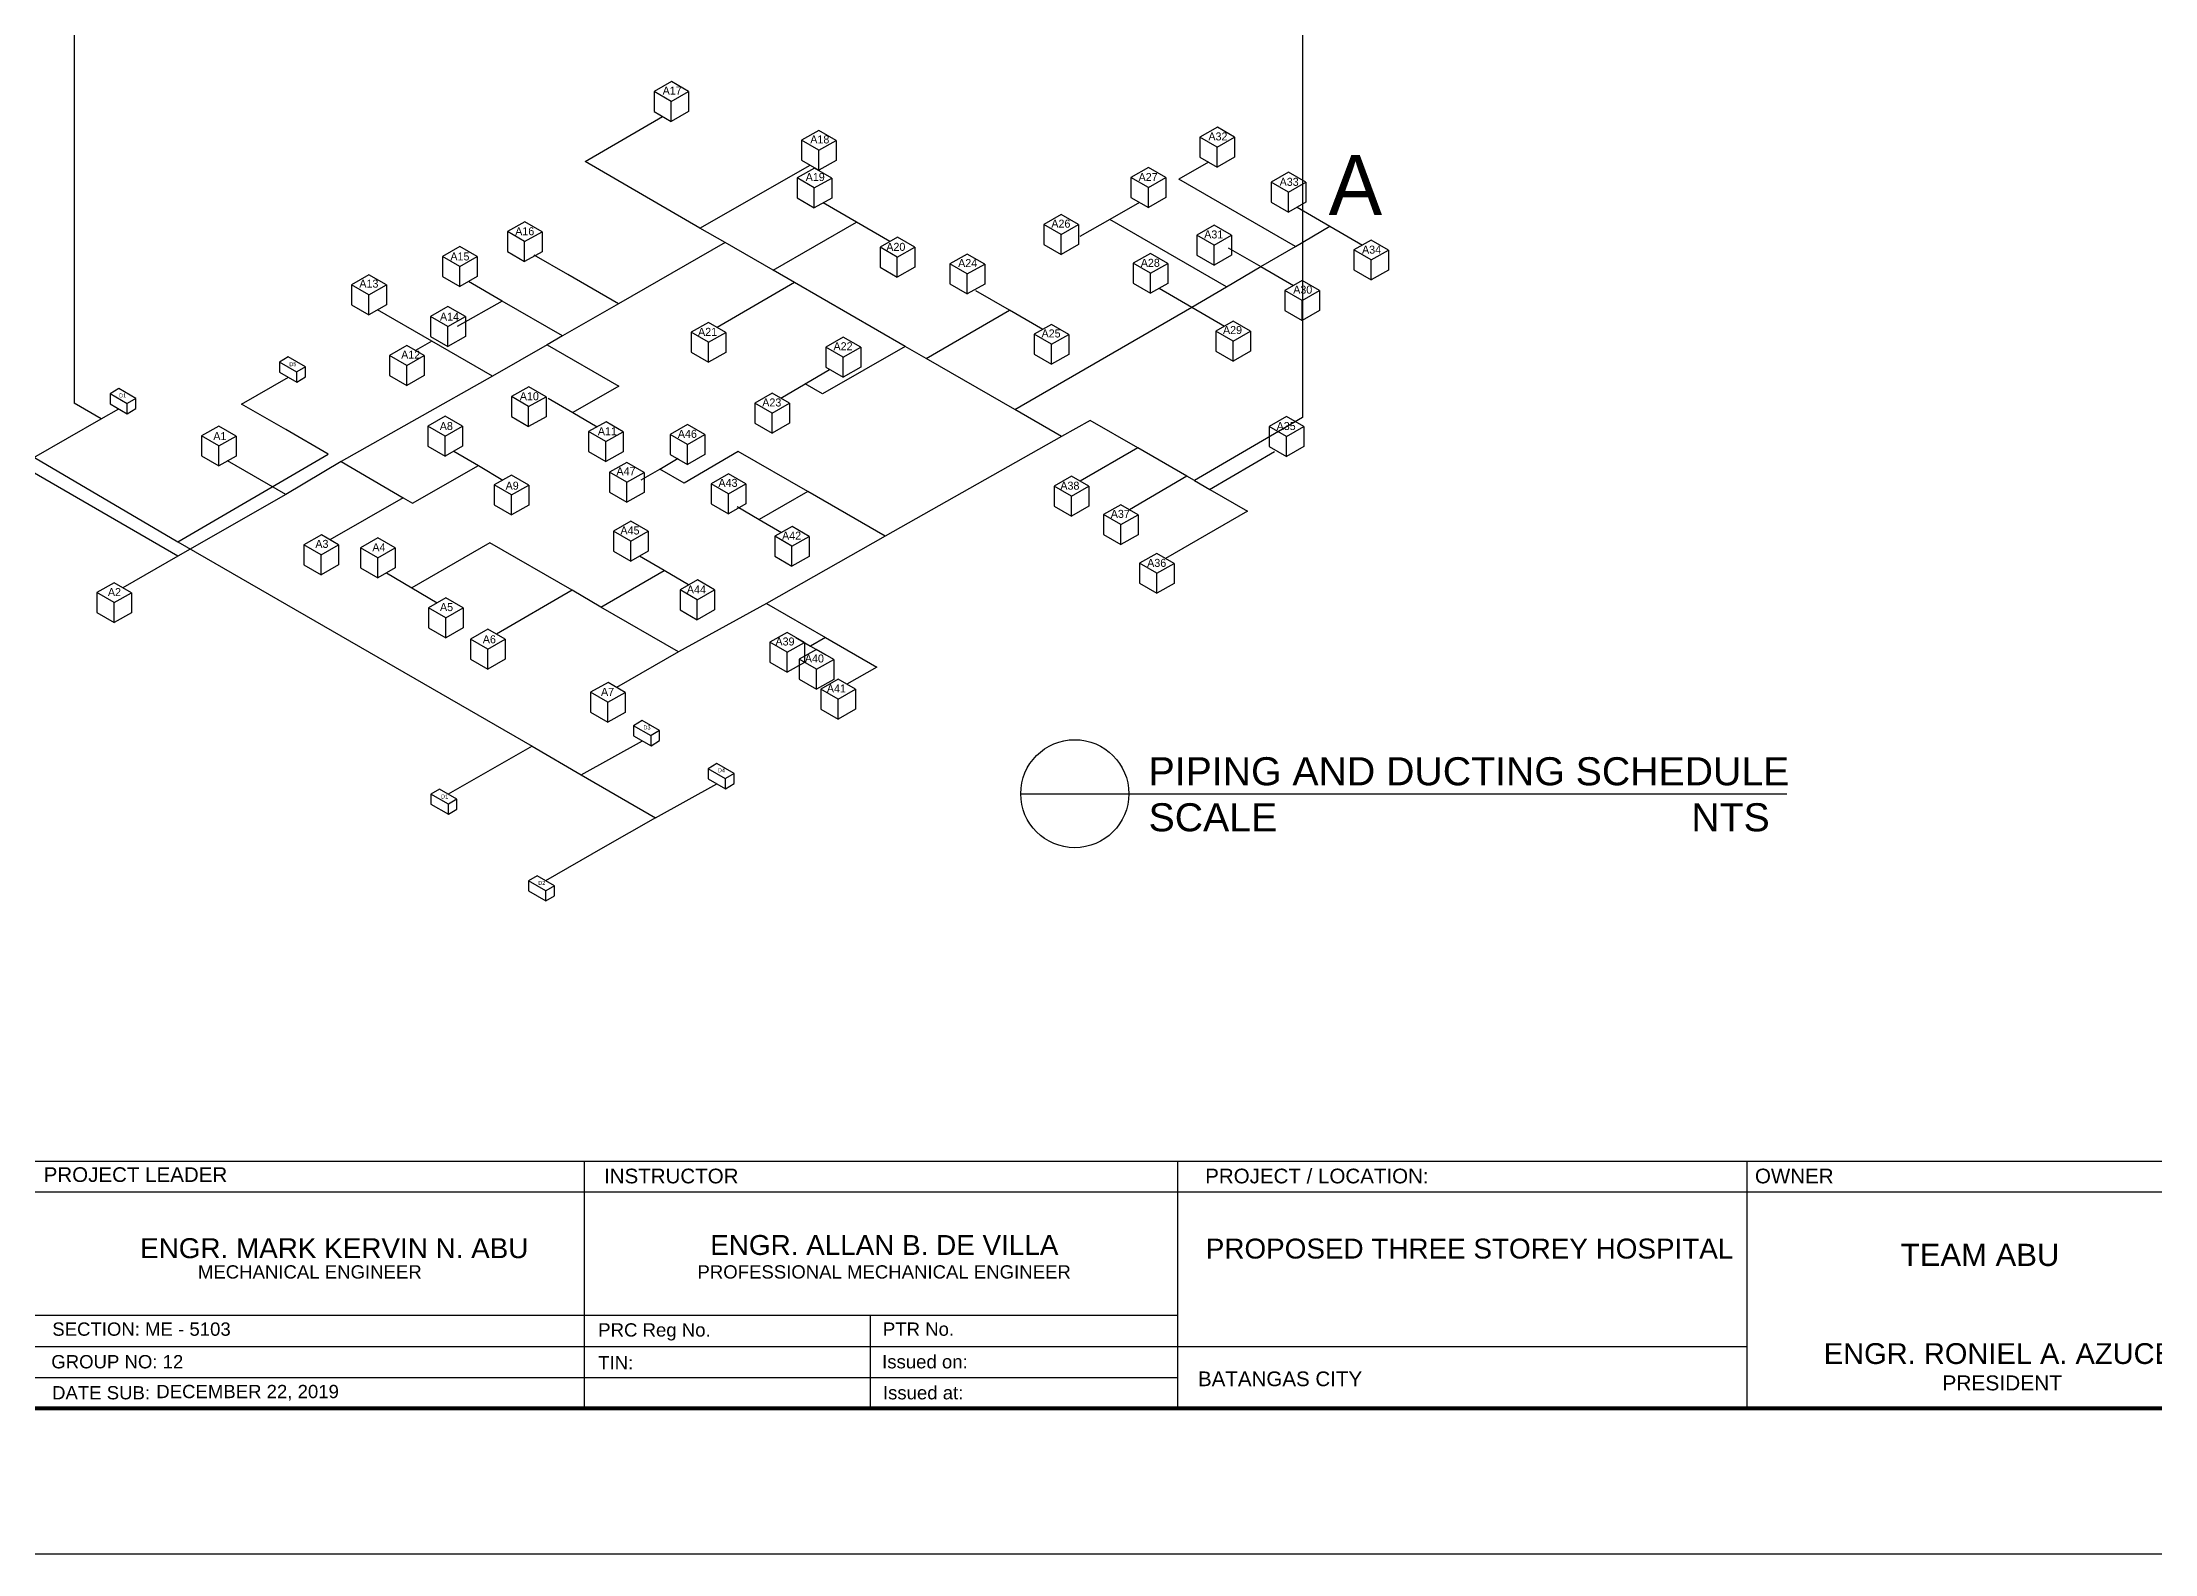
# Model space of a CAD drawing. Header units: inches. Extents: x 19564148 to 19564387, y 4722308 to 4722478.
# Drawn here: x 19564200.9 to 19564306.5, y 4722308.1 to 4722383.6 of the extents above; entities that cross this region are included whole.
import ezdxf

# ---------------------------------------------------------------- set-up
doc = ezdxf.new("R2010")
doc.units = ezdxf.units.IN
doc.header["$MEASUREMENT"] = 0
doc.layers.add('template', color=7, linetype='Continuous')
doc.styles.add('arial', font='arial.ttf')

msp = doc.modelspace()

# ---------------------------------------------------------------- linework, layer by layer
for p, q in [((19564202.47, 4722410.63), (19564202.47, 4722365.58)), ((19564263.87, 4722409.86), (19564263.87, 4722364.86)), ((19564232.33, 4722381.65), (19564231.46, 4722381.16)), ((19564233.19, 4722381.15), (19564232.33, 4722381.65)), ((19564231.46, 4722381.16), (19564231.46, 4722380.16)), ((19564232.32, 4722380.66), (19564231.46, 4722381.16)), ((19564232.32, 4722380.66), (19564233.19, 4722381.15)), ((19564232.32, 4722379.66), (19564232.32, 4722380.66)), ((19564233.19, 4722381.15), (19564233.19, 4722380.15)), ((19564228.01, 4722377.65), (19564231.89, 4722379.91)), ((19564231.46, 4722380.16), (19564232.32, 4722379.66)), ((19564233.19, 4722380.15), (19564232.32, 4722379.66)), ((19564259.62, 4722379.38), (19564258.75, 4722378.88)), ((19564260.48, 4722378.88), (19564259.62, 4722379.38)), ((19564239.7, 4722379.21), (19564238.83, 4722378.72)), ((19564238.83, 4722378.72), (19564238.83, 4722377.72)), ((19564239.7, 4722378.22), (19564238.83, 4722378.72)), ((19564240.57, 4722378.71), (19564239.7, 4722379.21)), ((19564239.7, 4722378.22), (19564240.57, 4722378.71)), ((19564240.57, 4722378.71), (19564240.57, 4722377.71)), ((19564258.75, 4722378.88), (19564258.75, 4722377.88)), ((19564259.61, 4722378.38), (19564258.75, 4722378.88)), ((19564259.61, 4722378.38), (19564260.48, 4722378.88)), ((19564259.61, 4722377.38), (19564259.61, 4722378.38)), ((19564260.48, 4722378.88), (19564260.48, 4722377.88)), ((19564233.75, 4722374.33), (19564228.01, 4722377.65)), ((19564233.75, 4722374.33), (19564239.26, 4722377.47)), ((19564239.48, 4722377.33), (19564238.61, 4722376.84)), ((19564238.83, 4722377.72), (19564239.7, 4722377.22)), ((19564240.34, 4722376.83), (19564239.48, 4722377.33)), ((19564239.7, 4722377.22), (19564239.7, 4722378.22)), ((19564240.57, 4722377.71), (19564239.7, 4722377.22)), ((19564256.17, 4722377.35), (19564255.3, 4722376.86)), ((19564257.04, 4722376.85), (19564256.17, 4722377.35)), ((19564259.18, 4722377.63), (19564257.69, 4722376.78)), ((19564258.75, 4722377.88), (19564259.61, 4722377.38)), ((19564260.48, 4722377.88), (19564259.61, 4722377.38)), ((19564238.61, 4722376.84), (19564238.61, 4722375.84)), ((19564239.47, 4722376.34), (19564238.61, 4722376.84)), ((19564239.47, 4722376.34), (19564240.34, 4722376.83)), ((19564239.47, 4722375.34), (19564239.47, 4722376.34)), ((19564240.34, 4722376.83), (19564240.34, 4722375.83)), ((19564255.3, 4722376.86), (19564255.3, 4722375.86)), ((19564256.17, 4722376.36), (19564255.3, 4722376.86)), ((19564256.17, 4722376.36), (19564257.04, 4722376.85)), ((19564256.17, 4722375.36), (19564256.17, 4722376.36)), ((19564257.04, 4722376.85), (19564257.04, 4722375.85)), ((19564263.52, 4722373.41), (19564257.69, 4722376.78)), ((19564263.17, 4722377.12), (19564262.3, 4722376.63)), ((19564262.3, 4722376.63), (19564262.3, 4722375.63)), ((19564263.17, 4722376.13), (19564262.3, 4722376.63)), ((19564264.04, 4722376.62), (19564263.17, 4722377.12)), ((19564263.17, 4722376.13), (19564264.04, 4722376.62)), ((19564264.04, 4722376.62), (19564264.04, 4722375.62)), ((19564238.61, 4722375.84), (19564239.47, 4722375.34)), ((19564240.34, 4722375.83), (19564239.47, 4722375.34)), ((19564241.58, 4722374.62), (19564239.91, 4722375.59)), ((19564255.73, 4722375.61), (19564254.24, 4722374.75)), ((19564255.3, 4722375.86), (19564256.17, 4722375.36)), ((19564257.04, 4722375.85), (19564256.17, 4722375.36)), ((19564262.3, 4722375.63), (19564263.17, 4722375.13)), ((19564263.17, 4722375.13), (19564263.17, 4722376.13)), ((19564264.04, 4722375.62), (19564263.17, 4722375.13)), ((19564263.6, 4722375.37), (19564265.24, 4722374.43)), ((19564225, 4722374.64), (19564224.13, 4722374.15)), ((19564224.13, 4722374.15), (19564224.13, 4722373.15)), ((19564224.99, 4722373.65), (19564224.13, 4722374.15)), ((19564224.99, 4722373.65), (19564225.86, 4722374.14)), ((19564225.86, 4722374.14), (19564225, 4722374.64)), ((19564225.86, 4722374.14), (19564225.86, 4722373.14)), ((19564235.01, 4722373.61), (19564233.75, 4722374.33)), ((19564237.41, 4722372.22), (19564241.58, 4722374.62)), ((19564243.25, 4722373.66), (19564241.58, 4722374.62)), ((19564251.81, 4722375), (19564250.94, 4722374.51)), ((19564250.94, 4722374.51), (19564250.94, 4722373.51)), ((19564251.81, 4722374.01), (19564250.94, 4722374.51)), ((19564252.68, 4722374.5), (19564251.81, 4722375)), ((19564251.81, 4722374.01), (19564252.68, 4722374.5)), ((19564252.68, 4722374.5), (19564252.68, 4722373.5)), ((19564254.24, 4722374.75), (19564252.75, 4722373.9)), ((19564260.07, 4722371.39), (19564254.24, 4722374.75)), ((19564259.46, 4722374.47), (19564258.59, 4722373.97)), ((19564260.32, 4722373.97), (19564259.46, 4722374.47)), ((19564263.52, 4722373.41), (19564265.24, 4722374.43)), ((19564265.24, 4722374.43), (19564266.88, 4722373.48)), ((19564221.75, 4722373.4), (19564220.88, 4722372.9)), ((19564222.62, 4722372.9), (19564221.75, 4722373.4)), ((19564224.13, 4722373.15), (19564224.99, 4722372.65)), ((19564224.99, 4722372.65), (19564224.99, 4722373.65)), ((19564225.86, 4722373.14), (19564224.99, 4722372.65)), ((19564235.01, 4722373.61), (19564229.68, 4722370.54)), ((19564237.41, 4722372.22), (19564235.01, 4722373.61)), ((19564243.63, 4722373.87), (19564242.76, 4722373.38)), ((19564242.76, 4722373.38), (19564242.76, 4722372.38)), ((19564243.62, 4722372.88), (19564242.76, 4722373.38)), ((19564243.62, 4722372.88), (19564244.49, 4722373.37)), ((19564244.49, 4722373.37), (19564243.63, 4722373.87)), ((19564244.49, 4722373.37), (19564244.49, 4722372.37)), ((19564247.12, 4722373.03), (19564246.25, 4722372.54)), ((19564247.99, 4722372.53), (19564247.12, 4722373.03)), ((19564250.94, 4722373.51), (19564251.81, 4722373.01)), ((19564251.81, 4722373.01), (19564251.81, 4722374.01)), ((19564252.68, 4722373.5), (19564251.81, 4722373.01)), ((19564256.28, 4722373.06), (19564255.41, 4722372.57)), ((19564257.14, 4722372.56), (19564256.28, 4722373.06)), ((19564258.59, 4722373.97), (19564258.59, 4722372.97)), ((19564259.45, 4722373.47), (19564258.59, 4722373.97)), ((19564259.45, 4722373.47), (19564260.32, 4722373.97)), ((19564259.45, 4722372.47), (19564259.45, 4722373.47)), ((19564260.16, 4722373.34), (19564261.79, 4722372.4)), ((19564260.32, 4722373.97), (19564260.32, 4722372.97)), ((19564261.79, 4722372.4), (19564263.52, 4722373.41)), ((19564267.31, 4722373.73), (19564266.44, 4722373.24)), ((19564266.44, 4722373.24), (19564266.44, 4722372.24)), ((19564267.31, 4722372.74), (19564266.44, 4722373.24)), ((19564268.18, 4722373.23), (19564267.31, 4722373.73)), ((19564267.31, 4722372.74), (19564268.18, 4722373.23)), ((19564268.18, 4722373.23), (19564268.18, 4722372.23)), ((19564217.21, 4722371.99), (19564216.34, 4722371.49)), ((19564218.08, 4722371.49), (19564217.21, 4722371.99)), ((19564220.88, 4722372.9), (19564220.88, 4722371.9)), ((19564221.75, 4722372.4), (19564220.88, 4722372.9)), ((19564221.75, 4722372.4), (19564222.62, 4722372.9)), ((19564221.75, 4722371.4), (19564221.75, 4722372.4)), ((19564222.62, 4722372.9), (19564222.62, 4722371.9)), ((19564227.15, 4722372), (19564225.47, 4722372.97)), ((19564229.68, 4722370.54), (19564227.15, 4722372)), ((19564238.48, 4722371.6), (19564237.41, 4722372.22)), ((19564242.76, 4722372.38), (19564243.62, 4722371.88)), ((19564243.62, 4722371.88), (19564243.62, 4722372.88)), ((19564244.49, 4722372.37), (19564243.62, 4722371.88)), ((19564246.25, 4722372.54), (19564246.25, 4722371.54)), ((19564247.12, 4722372.04), (19564246.25, 4722372.54)), ((19564247.12, 4722372.04), (19564247.99, 4722372.53)), ((19564247.12, 4722371.04), (19564247.12, 4722372.04)), ((19564247.99, 4722372.53), (19564247.99, 4722371.53)), ((19564255.41, 4722372.57), (19564255.41, 4722371.57)), ((19564256.27, 4722372.07), (19564255.41, 4722372.57)), ((19564256.27, 4722372.07), (19564257.14, 4722372.56)), ((19564256.27, 4722371.07), (19564256.27, 4722372.07)), ((19564257.14, 4722372.56), (19564257.14, 4722371.56)), ((19564258.59, 4722372.97), (19564259.45, 4722372.47)), ((19564260.32, 4722372.97), (19564259.45, 4722372.47)), ((19564260.07, 4722371.39), (19564261.79, 4722372.4)), ((19564261.79, 4722372.4), (19564263.43, 4722371.45)), ((19564266.44, 4722372.24), (19564267.31, 4722371.74)), ((19564267.31, 4722371.74), (19564267.31, 4722372.74)), ((19564268.18, 4722372.23), (19564267.31, 4722371.74)), ((19564216.34, 4722371.49), (19564216.34, 4722370.49)), ((19564217.21, 4722370.99), (19564216.34, 4722371.49)), ((19564217.21, 4722370.99), (19564218.08, 4722371.49)), ((19564217.21, 4722369.99), (19564217.21, 4722370.99)), ((19564218.08, 4722371.49), (19564218.08, 4722370.49)), ((19564220.88, 4722371.9), (19564221.75, 4722371.4)), ((19564222.62, 4722371.9), (19564221.75, 4722371.4)), ((19564223.86, 4722370.68), (19564222.18, 4722371.65)), ((19564238.48, 4722371.6), (19564234.62, 4722369.36)), ((19564244.02, 4722368.4), (19564238.48, 4722371.6)), ((19564246.25, 4722371.54), (19564247.12, 4722371.04)), ((19564247.99, 4722371.53), (19564247.12, 4722371.04)), ((19564249.22, 4722370.23), (19564247.55, 4722371.19)), ((19564255.41, 4722371.57), (19564256.27, 4722371.07)), ((19564257.14, 4722371.56), (19564256.27, 4722371.07)), ((19564256.71, 4722371.32), (19564258.34, 4722370.37)), ((19564258.34, 4722370.37), (19564260.07, 4722371.39)), ((19564263.86, 4722371.7), (19564262.99, 4722371.21)), ((19564262.99, 4722371.21), (19564262.99, 4722370.21)), ((19564263.86, 4722370.71), (19564262.99, 4722371.21)), ((19564264.73, 4722371.2), (19564263.86, 4722371.7)), ((19564263.86, 4722370.71), (19564264.73, 4722371.2)), ((19564264.73, 4722371.2), (19564264.73, 4722370.2)), ((19564216.34, 4722370.49), (19564217.21, 4722369.99)), ((19564218.08, 4722370.49), (19564217.21, 4722369.99)), ((19564220.36, 4722368.67), (19564217.64, 4722370.24)), ((19564221.16, 4722370.4), (19564220.29, 4722369.91)), ((19564220.29, 4722369.91), (19564220.29, 4722368.91)), ((19564221.16, 4722369.41), (19564220.29, 4722369.91)), ((19564222.03, 4722369.9), (19564221.16, 4722370.4)), ((19564221.16, 4722369.41), (19564222.03, 4722369.9)), ((19564223.86, 4722370.68), (19564221.62, 4722369.41)), ((19564222.03, 4722369.9), (19564222.03, 4722368.9)), ((19564226.89, 4722368.94), (19564223.86, 4722370.68)), ((19564229.68, 4722370.54), (19564226.89, 4722368.94)), ((19564245.07, 4722367.8), (19564249.22, 4722370.23)), ((19564250.9, 4722369.26), (19564249.22, 4722370.23)), ((19564249.49, 4722365.25), (19564258.34, 4722370.37)), ((19564258.34, 4722370.37), (19564259.98, 4722369.43)), ((19564262.99, 4722370.21), (19564263.86, 4722369.71)), ((19564263.86, 4722369.71), (19564263.86, 4722370.71)), ((19564264.73, 4722370.2), (19564263.86, 4722369.71)), ((19564220.29, 4722368.91), (19564221.16, 4722368.41)), ((19564221.16, 4722368.41), (19564221.16, 4722369.41)), ((19564222.03, 4722368.9), (19564221.16, 4722368.41)), ((19564226.89, 4722368.94), (19564226.12, 4722368.49)), ((19564234.18, 4722369.61), (19564233.31, 4722369.12)), ((19564233.31, 4722369.12), (19564233.31, 4722368.12)), ((19564234.18, 4722368.62), (19564233.31, 4722369.12)), ((19564235.05, 4722369.11), (19564234.18, 4722369.61)), ((19564234.18, 4722368.62), (19564235.05, 4722369.11)), ((19564235.05, 4722369.11), (19564235.05, 4722368.11)), ((19564240.92, 4722368.87), (19564240.05, 4722368.38)), ((19564241.79, 4722368.37), (19564240.92, 4722368.87)), ((19564251.33, 4722369.51), (19564250.46, 4722369.02)), ((19564250.46, 4722369.02), (19564250.46, 4722368.02)), ((19564251.33, 4722368.52), (19564250.46, 4722369.02)), ((19564252.2, 4722369.01), (19564251.33, 4722369.51)), ((19564251.33, 4722368.52), (19564252.2, 4722369.01)), ((19564252.2, 4722369.01), (19564252.2, 4722368.01)), ((19564260.41, 4722369.67), (19564259.54, 4722369.18)), ((19564259.54, 4722369.18), (19564259.54, 4722368.18)), ((19564260.4, 4722368.68), (19564259.54, 4722369.18)), ((19564260.4, 4722368.68), (19564261.27, 4722369.17)), ((19564261.27, 4722369.17), (19564260.41, 4722369.67)), ((19564261.27, 4722369.17), (19564261.27, 4722368.17)), ((19564213.17, 4722367.89), (19564212.74, 4722367.63)), ((19564214.04, 4722367.39), (19564213.17, 4722367.89)), ((19564219.1, 4722368.45), (19564218.23, 4722367.95)), ((19564218.23, 4722367.95), (19564218.23, 4722366.95)), ((19564219.1, 4722367.45), (19564218.23, 4722367.95)), ((19564219.97, 4722367.95), (19564219.1, 4722368.45)), ((19564219.1, 4722367.45), (19564219.97, 4722367.95)), ((19564220.36, 4722368.67), (19564219.54, 4722368.2)), ((19564219.97, 4722367.95), (19564219.97, 4722366.95)), ((19564223.38, 4722366.93), (19564220.36, 4722368.67)), ((19564226.12, 4722368.49), (19564223.38, 4722366.93)), ((19564226.12, 4722368.49), (19564229.7, 4722366.42)), ((19564233.31, 4722368.12), (19564234.18, 4722367.62)), ((19564234.18, 4722367.62), (19564234.18, 4722368.62)), ((19564235.05, 4722368.11), (19564234.18, 4722367.62)), ((19564244.02, 4722368.4), (19564239.88, 4722366.04)), ((19564240.05, 4722368.38), (19564240.05, 4722367.38)), ((19564240.92, 4722367.88), (19564240.05, 4722368.38)), ((19564240.92, 4722367.88), (19564241.79, 4722368.37)), ((19564240.92, 4722366.88), (19564240.92, 4722367.88)), ((19564241.79, 4722368.37), (19564241.79, 4722367.37)), ((19564245.07, 4722367.8), (19564244.02, 4722368.4)), ((19564249.49, 4722365.25), (19564245.07, 4722367.8)), ((19564250.46, 4722368.02), (19564251.33, 4722367.52)), ((19564251.33, 4722367.52), (19564251.33, 4722368.52)), ((19564252.2, 4722368.01), (19564251.33, 4722367.52)), ((19564259.54, 4722368.18), (19564260.4, 4722367.68)), ((19564260.4, 4722367.68), (19564260.4, 4722368.68)), ((19564261.27, 4722368.17), (19564260.4, 4722367.68)), ((19564210.84, 4722365.52), (19564213.18, 4722366.88)), ((19564212.74, 4722367.63), (19564212.74, 4722367.13)), ((19564213.61, 4722367.13), (19564212.74, 4722367.63)), ((19564212.74, 4722367.13), (19564213.61, 4722366.63)), ((19564214.04, 4722367.39), (19564213.61, 4722367.14)), ((19564213.61, 4722366.63), (19564213.61, 4722367.13)), ((19564213.61, 4722366.63), (19564214.04, 4722366.89)), ((19564214.04, 4722366.89), (19564214.04, 4722367.39)), ((19564223.38, 4722366.93), (19564215.82, 4722362.65)), ((19564218.23, 4722366.95), (19564219.1, 4722366.45)), ((19564219.1, 4722366.45), (19564219.1, 4722367.45)), ((19564219.97, 4722366.95), (19564219.1, 4722366.45)), ((19564239.02, 4722366.54), (19564240.23, 4722367.25)), ((19564240.05, 4722367.38), (19564240.92, 4722366.88)), ((19564241.79, 4722367.37), (19564240.92, 4722366.88)), ((19564204.7, 4722366.3), (19564204.27, 4722366.04)), ((19564204.27, 4722366.04), (19564204.27, 4722365.54)), ((19564205.13, 4722365.54), (19564204.27, 4722366.04)), ((19564205.56, 4722365.8), (19564204.7, 4722366.3)), ((19564205.56, 4722365.8), (19564205.13, 4722365.55)), ((19564205.56, 4722365.3), (19564205.56, 4722365.8)), ((19564225.2, 4722366.39), (19564224.33, 4722365.9)), ((19564224.33, 4722365.9), (19564224.33, 4722364.9)), ((19564225.19, 4722365.4), (19564224.33, 4722365.9)), ((19564225.19, 4722365.4), (19564226.06, 4722365.89)), ((19564226.06, 4722365.89), (19564225.2, 4722366.39)), ((19564226.06, 4722365.89), (19564226.06, 4722364.89)), ((19564226.17, 4722365.83), (19564227.4, 4722365.11)), ((19564229.7, 4722366.42), (19564227.4, 4722365.11)), ((19564237.37, 4722366.08), (19564236.5, 4722365.58)), ((19564238.23, 4722365.58), (19564237.37, 4722366.08)), ((19564237.8, 4722365.83), (19564239.02, 4722366.54)), ((19564239.88, 4722366.04), (19564239.02, 4722366.54)), ((19564200.46, 4722362.85), (19564203.83, 4722364.79)), ((19564203.83, 4722364.79), (19564202.47, 4722365.58)), ((19564203.83, 4722364.79), (19564204.7, 4722365.29)), ((19564204.27, 4722365.54), (19564205.13, 4722365.04)), ((19564205.13, 4722365.04), (19564205.13, 4722365.54)), ((19564205.13, 4722365.04), (19564205.56, 4722365.3)), ((19564213.05, 4722364.25), (19564210.84, 4722365.52)), ((19564221.02, 4722364.92), (19564220.15, 4722364.43)), ((19564221.89, 4722364.42), (19564221.02, 4722364.92)), ((19564224.33, 4722364.9), (19564225.19, 4722364.4)), ((19564225.19, 4722364.4), (19564225.19, 4722365.4)), ((19564226.06, 4722364.89), (19564225.19, 4722364.4)), ((19564227.4, 4722365.11), (19564228.62, 4722364.39)), ((19564229.06, 4722364.64), (19564228.19, 4722364.15)), ((19564229.92, 4722364.14), (19564229.06, 4722364.64)), ((19564236.5, 4722365.58), (19564236.5, 4722364.58)), ((19564237.36, 4722365.08), (19564236.5, 4722365.58)), ((19564236.5, 4722364.58), (19564237.36, 4722364.08)), ((19564237.36, 4722365.08), (19564238.23, 4722365.58)), ((19564237.36, 4722364.08), (19564237.36, 4722365.08)), ((19564238.23, 4722364.58), (19564237.36, 4722364.08)), ((19564238.23, 4722365.58), (19564238.23, 4722364.58)), ((19564251.83, 4722363.9), (19564249.49, 4722365.25)), ((19564253.26, 4722364.71), (19564251.83, 4722363.9)), ((19564255.65, 4722363.34), (19564253.26, 4722364.71)), ((19564263.87, 4722364.86), (19564258.47, 4722361.71)), ((19564263.07, 4722364.9), (19564262.2, 4722364.41)), ((19564263.94, 4722364.4), (19564263.07, 4722364.9)), ((19564209.71, 4722364.43), (19564208.84, 4722363.94)), ((19564208.84, 4722363.94), (19564208.84, 4722362.94)), ((19564209.71, 4722363.44), (19564208.84, 4722363.94)), ((19564210.58, 4722363.93), (19564209.71, 4722364.43)), ((19564209.71, 4722363.44), (19564210.58, 4722363.93)), ((19564210.58, 4722363.93), (19564210.58, 4722362.93)), ((19564215.17, 4722363.02), (19564213.05, 4722364.25)), ((19564220.15, 4722364.43), (19564220.15, 4722363.43)), ((19564221.02, 4722363.93), (19564220.15, 4722364.43)), ((19564221.02, 4722363.93), (19564221.89, 4722364.42)), ((19564221.02, 4722362.93), (19564221.02, 4722363.93)), ((19564221.89, 4722364.42), (19564221.89, 4722363.42)), ((19564228.19, 4722364.15), (19564228.19, 4722363.15)), ((19564229.05, 4722363.65), (19564228.19, 4722364.15)), ((19564229.05, 4722363.65), (19564229.92, 4722364.14)), ((19564229.05, 4722362.65), (19564229.05, 4722363.65)), ((19564229.92, 4722364.14), (19564229.92, 4722363.14)), ((19564233.13, 4722364.51), (19564232.26, 4722364.01)), ((19564232.26, 4722364.01), (19564232.26, 4722363.01)), ((19564233.13, 4722363.51), (19564232.26, 4722364.01)), ((19564234, 4722364.01), (19564233.13, 4722364.51)), ((19564233.13, 4722363.51), (19564234, 4722364.01)), ((19564233.13, 4722362.51), (19564233.13, 4722363.51)), ((19564234, 4722364.01), (19564234, 4722363.01)), ((19564251.83, 4722363.9), (19564243.02, 4722358.92)), ((19564262.2, 4722364.41), (19564262.2, 4722363.41)), ((19564263.07, 4722363.91), (19564262.2, 4722364.41)), ((19564263.07, 4722363.91), (19564263.94, 4722364.4)), ((19564263.07, 4722362.91), (19564263.07, 4722363.91)), ((19564263.94, 4722364.4), (19564263.94, 4722363.4)), ((19564200.49, 4722362.86), (19564207.66, 4722358.64)), ((19564207.66, 4722358.64), (19564215.17, 4722363.02)), ((19564208.84, 4722362.94), (19564209.71, 4722362.44)), ((19564209.71, 4722362.44), (19564209.71, 4722363.44)), ((19564210.58, 4722362.93), (19564209.71, 4722362.44)), ((19564213.05, 4722361.01), (19564210.14, 4722362.69)), ((19564215.82, 4722362.65), (19564213.05, 4722361.01)), ((19564215.82, 4722362.65), (19564218.92, 4722360.85)), ((19564219.39, 4722360.57), (19564222.68, 4722362.45)), ((19564220.15, 4722363.43), (19564221.02, 4722362.93)), ((19564221.89, 4722363.42), (19564221.02, 4722362.93)), ((19564221.46, 4722363.17), (19564222.68, 4722362.45)), ((19564222.68, 4722362.45), (19564223.9, 4722361.73)), ((19564228.19, 4722363.15), (19564229.05, 4722362.65)), ((19564229.92, 4722363.14), (19564229.05, 4722362.65)), ((19564230.1, 4722362.61), (19564229.23, 4722362.12)), ((19564230.97, 4722362.11), (19564230.1, 4722362.61)), ((19564231.75, 4722362.28), (19564232.67, 4722362.82)), ((19564232.26, 4722363.01), (19564233.13, 4722362.51)), ((19564235.67, 4722363.16), (19564232.97, 4722361.58)), ((19564234, 4722363.01), (19564233.13, 4722362.51)), ((19564239.14, 4722361.16), (19564235.67, 4722363.16)), ((19564255.65, 4722363.34), (19564252.76, 4722361.67)), ((19564258.1, 4722361.92), (19564255.65, 4722363.34)), ((19564259.22, 4722361.26), (19564262.47, 4722363.16)), ((19564262.2, 4722363.41), (19564263.07, 4722362.91)), ((19564263.94, 4722363.4), (19564263.07, 4722362.91)), ((19564207.66, 4722357.93), (19564200.05, 4722362.32)), ((19564224.34, 4722361.98), (19564223.47, 4722361.49)), ((19564223.47, 4722361.49), (19564223.47, 4722360.49)), ((19564224.33, 4722360.99), (19564223.47, 4722361.49)), ((19564224.33, 4722360.99), (19564225.2, 4722361.48)), ((19564225.2, 4722361.48), (19564224.34, 4722361.98)), ((19564225.2, 4722361.48), (19564225.2, 4722360.48)), ((19564229.23, 4722362.12), (19564229.23, 4722361.12)), ((19564230.1, 4722361.62), (19564229.23, 4722362.12)), ((19564230.1, 4722361.62), (19564230.97, 4722362.11)), ((19564230.1, 4722360.62), (19564230.1, 4722361.62)), ((19564230.82, 4722361.75), (19564231.75, 4722362.28)), ((19564230.97, 4722362.11), (19564230.97, 4722361.11)), ((19564232.97, 4722361.58), (19564231.75, 4722362.28)), ((19564235.19, 4722362.04), (19564234.32, 4722361.55)), ((19564234.32, 4722361.55), (19564234.32, 4722360.55)), ((19564235.18, 4722361.05), (19564234.32, 4722361.55)), ((19564235.18, 4722361.05), (19564236.05, 4722361.54)), ((19564236.05, 4722361.54), (19564235.19, 4722362.04)), ((19564236.05, 4722361.54), (19564236.05, 4722360.54)), ((19564252.33, 4722361.92), (19564251.46, 4722361.43)), ((19564251.46, 4722361.43), (19564251.46, 4722360.43)), ((19564252.33, 4722360.93), (19564251.46, 4722361.43)), ((19564253.2, 4722361.42), (19564252.33, 4722361.92)), ((19564252.33, 4722360.93), (19564253.2, 4722361.42)), ((19564253.2, 4722361.42), (19564253.2, 4722360.42)), ((19564258.1, 4722361.92), (19564255.22, 4722360.25)), ((19564258.47, 4722361.71), (19564258.1, 4722361.92)), ((19564258.47, 4722361.71), (19564259.24, 4722361.26)), ((19564213.05, 4722361.01), (19564207.66, 4722357.93)), ((19564218.92, 4722360.85), (19564215.26, 4722358.74)), ((19564218.92, 4722360.85), (19564219.39, 4722360.57)), ((19564223.47, 4722360.49), (19564224.33, 4722359.99)), ((19564224.33, 4722359.99), (19564224.33, 4722360.99)), ((19564225.2, 4722360.48), (19564224.33, 4722359.99)), ((19564229.23, 4722361.12), (19564230.1, 4722360.62)), ((19564230.97, 4722361.11), (19564230.1, 4722360.62)), ((19564234.32, 4722360.55), (19564235.18, 4722360.05)), ((19564235.18, 4722360.05), (19564235.18, 4722361.05)), ((19564236.05, 4722360.54), (19564235.18, 4722360.05)), ((19564235.62, 4722360.41), (19564236.72, 4722359.76)), ((19564239.14, 4722361.16), (19564236.72, 4722359.76)), ((19564243.02, 4722358.92), (19564239.14, 4722361.16)), ((19564251.46, 4722360.43), (19564252.33, 4722359.93)), ((19564252.33, 4722359.93), (19564252.33, 4722360.93)), ((19564253.2, 4722360.42), (19564252.33, 4722359.93)), ((19564254.79, 4722360.5), (19564253.92, 4722360.01)), ((19564255.66, 4722360), (19564254.79, 4722360.5)), ((19564259.24, 4722361.26), (19564261.12, 4722360.18)), ((19564230.3, 4722359.67), (19564229.43, 4722359.17)), ((19564231.17, 4722359.17), (19564230.3, 4722359.67)), ((19564236.72, 4722359.76), (19564237.83, 4722359.11)), ((19564238.36, 4722359.41), (19564237.49, 4722358.92)), ((19564239.22, 4722358.91), (19564238.36, 4722359.41)), ((19564253.92, 4722360.01), (19564253.92, 4722359.01)), ((19564254.79, 4722359.51), (19564253.92, 4722360.01)), ((19564254.79, 4722359.51), (19564255.66, 4722360)), ((19564254.79, 4722358.51), (19564254.79, 4722359.51)), ((19564255.66, 4722360), (19564255.66, 4722359)), ((19564261.12, 4722360.18), (19564257.02, 4722357.81)), ((19564207.66, 4722358.64), (19564225.36, 4722348.42)), ((19564214.83, 4722358.99), (19564213.96, 4722358.5)), ((19564213.96, 4722358.5), (19564213.96, 4722357.5)), ((19564214.82, 4722358), (19564213.96, 4722358.5)), ((19564214.82, 4722358), (19564215.69, 4722358.49)), ((19564215.69, 4722358.49), (19564214.83, 4722358.99)), ((19564215.69, 4722358.49), (19564215.69, 4722357.49)), ((19564217.65, 4722358.84), (19564216.78, 4722358.34)), ((19564216.78, 4722358.34), (19564216.78, 4722357.34)), ((19564217.65, 4722357.84), (19564216.78, 4722358.34)), ((19564218.52, 4722358.34), (19564217.65, 4722358.84)), ((19564217.65, 4722357.84), (19564218.52, 4722358.34)), ((19564218.52, 4722358.34), (19564218.52, 4722357.34)), ((19564223.25, 4722358.59), (19564219.35, 4722356.35)), ((19564227.36, 4722356.22), (19564223.25, 4722358.59)), ((19564229.43, 4722359.17), (19564229.43, 4722358.17)), ((19564230.3, 4722358.67), (19564229.43, 4722359.17)), ((19564230.3, 4722358.67), (19564231.17, 4722359.17)), ((19564230.3, 4722357.67), (19564230.3, 4722358.67)), ((19564231.17, 4722359.17), (19564231.17, 4722358.17)), ((19564243.02, 4722358.92), (19564237.08, 4722355.56)), ((19564237.49, 4722358.92), (19564237.49, 4722357.92)), ((19564238.35, 4722358.42), (19564237.49, 4722358.92)), ((19564238.35, 4722358.42), (19564239.22, 4722358.91)), ((19564238.35, 4722357.42), (19564238.35, 4722358.42)), ((19564239.22, 4722358.91), (19564239.22, 4722357.91)), ((19564253.92, 4722359.01), (19564254.79, 4722358.51)), ((19564255.66, 4722359), (19564254.79, 4722358.51)), ((19564207.66, 4722357.93), (19564204.9, 4722356.35)), ((19564213.96, 4722357.5), (19564214.82, 4722357)), ((19564214.82, 4722357), (19564214.82, 4722358)), ((19564215.69, 4722357.49), (19564214.82, 4722357)), ((19564216.78, 4722357.34), (19564217.65, 4722356.84)), ((19564217.65, 4722356.84), (19564217.65, 4722357.84)), ((19564218.52, 4722357.34), (19564217.65, 4722356.84)), ((19564228.8, 4722355.38), (19564231.96, 4722357.21)), ((19564229.43, 4722358.17), (19564230.3, 4722357.67)), ((19564231.17, 4722358.17), (19564230.3, 4722357.67)), ((19564231.96, 4722357.21), (19564230.73, 4722357.92)), ((19564233.19, 4722356.5), (19564231.96, 4722357.21)), ((19564237.49, 4722357.92), (19564238.35, 4722357.42)), ((19564239.22, 4722357.91), (19564238.35, 4722357.42)), ((19564256.59, 4722358.06), (19564255.72, 4722357.57)), ((19564255.72, 4722357.57), (19564255.72, 4722356.57)), ((19564256.59, 4722357.07), (19564255.72, 4722357.57)), ((19564257.46, 4722357.56), (19564256.59, 4722358.06)), ((19564256.59, 4722357.07), (19564257.46, 4722357.56)), ((19564257.46, 4722357.56), (19564257.46, 4722356.56)), ((19564204.47, 4722356.6), (19564203.6, 4722356.11)), ((19564203.6, 4722356.11), (19564203.6, 4722355.11)), ((19564204.47, 4722355.61), (19564203.6, 4722356.11)), ((19564205.34, 4722356.1), (19564204.47, 4722356.6)), ((19564204.47, 4722355.61), (19564205.34, 4722356.1)), ((19564205.34, 4722356.1), (19564205.34, 4722355.1)), ((19564218.08, 4722357.09), (19564219.35, 4722356.35)), ((19564219.35, 4722356.35), (19564220.62, 4722355.6)), ((19564227.36, 4722356.22), (19564223.59, 4722354.02)), ((19564228.8, 4722355.38), (19564227.36, 4722356.22)), ((19564233.63, 4722356.75), (19564232.76, 4722356.25)), ((19564232.76, 4722356.25), (19564232.76, 4722355.25)), ((19564233.62, 4722355.75), (19564232.76, 4722356.25)), ((19564233.62, 4722355.75), (19564234.49, 4722356.25)), ((19564234.49, 4722356.25), (19564233.63, 4722356.75)), ((19564234.49, 4722356.25), (19564234.49, 4722355.25)), ((19564255.72, 4722356.57), (19564256.59, 4722356.07)), ((19564256.59, 4722356.07), (19564256.59, 4722357.07)), ((19564257.46, 4722356.56), (19564256.59, 4722356.07)), ((19564203.6, 4722355.11), (19564204.47, 4722354.61)), ((19564204.47, 4722354.61), (19564204.47, 4722355.61)), ((19564205.34, 4722355.1), (19564204.47, 4722354.61)), ((19564221.05, 4722355.85), (19564220.18, 4722355.35)), ((19564220.18, 4722355.35), (19564220.18, 4722354.35)), ((19564221.05, 4722354.85), (19564220.18, 4722355.35)), ((19564221.92, 4722355.35), (19564221.05, 4722355.85)), ((19564221.05, 4722354.85), (19564221.92, 4722355.35)), ((19564221.92, 4722355.35), (19564221.92, 4722354.35)), ((19564232.68, 4722353.14), (19564228.8, 4722355.38)), ((19564237.08, 4722355.56), (19564232.68, 4722353.14)), ((19564232.76, 4722355.25), (19564233.62, 4722354.75)), ((19564233.62, 4722354.75), (19564233.62, 4722355.75)), ((19564234.49, 4722355.25), (19564233.62, 4722354.75)), ((19564237.08, 4722355.56), (19564240.03, 4722353.86)), ((19564220.18, 4722354.35), (19564221.05, 4722353.85)), ((19564221.05, 4722353.85), (19564221.05, 4722354.85)), ((19564221.92, 4722354.35), (19564221.05, 4722353.85)), ((19564223.15, 4722354.27), (19564222.29, 4722353.78)), ((19564224.02, 4722353.77), (19564223.15, 4722354.27)), ((19564238.11, 4722354.11), (19564237.24, 4722353.62)), ((19564238.98, 4722353.61), (19564238.11, 4722354.11)), ((19564222.29, 4722353.78), (19564222.29, 4722352.78)), ((19564223.15, 4722353.28), (19564222.29, 4722353.78)), ((19564223.15, 4722353.28), (19564224.02, 4722353.77)), ((19564223.15, 4722352.28), (19564223.15, 4722353.28)), ((19564224.02, 4722353.77), (19564224.02, 4722352.77)), ((19564232.68, 4722353.14), (19564229.59, 4722351.36)), ((19564237.24, 4722353.62), (19564237.24, 4722352.62)), ((19564238.11, 4722353.12), (19564237.24, 4722353.62)), ((19564238.11, 4722353.12), (19564238.98, 4722353.61)), ((19564238.11, 4722352.12), (19564238.11, 4722353.12)), ((19564238.54, 4722353.86), (19564239.28, 4722353.43)), ((19564239.58, 4722353.26), (19564238.71, 4722352.77)), ((19564238.98, 4722353.61), (19564238.98, 4722352.61)), ((19564240.03, 4722353.86), (19564239.28, 4722353.43)), ((19564239.28, 4722353.43), (19564240.02, 4722353.01)), ((19564240.45, 4722352.76), (19564239.58, 4722353.26)), ((19564240.03, 4722353.86), (19564242.6, 4722352.37)), ((19564222.29, 4722352.78), (19564223.15, 4722352.28)), ((19564224.02, 4722352.77), (19564223.15, 4722352.28)), ((19564237.24, 4722352.62), (19564238.11, 4722352.12)), ((19564238.98, 4722352.61), (19564238.11, 4722352.12)), ((19564238.71, 4722352.77), (19564238.71, 4722351.77)), ((19564239.58, 4722352.27), (19564238.71, 4722352.77)), ((19564239.58, 4722352.27), (19564240.45, 4722352.76)), ((19564239.58, 4722351.27), (19564239.58, 4722352.27)), ((19564240.45, 4722352.76), (19564240.45, 4722351.76)), ((19564242.6, 4722352.37), (19564241.09, 4722351.52)), ((19564229.16, 4722351.61), (19564228.29, 4722351.12)), ((19564228.29, 4722351.12), (19564228.29, 4722350.12)), ((19564229.15, 4722350.62), (19564228.29, 4722351.12)), ((19564229.15, 4722350.62), (19564230.02, 4722351.11)), ((19564230.02, 4722351.11), (19564229.16, 4722351.61)), ((19564230.02, 4722351.11), (19564230.02, 4722350.11)), ((19564238.71, 4722351.77), (19564239.58, 4722351.27)), ((19564240.45, 4722351.76), (19564239.58, 4722351.27)), ((19564240.66, 4722351.77), (19564239.79, 4722351.28)), ((19564239.79, 4722351.28), (19564239.79, 4722350.28)), ((19564240.66, 4722350.78), (19564239.79, 4722351.28)), ((19564241.53, 4722351.27), (19564240.66, 4722351.77)), ((19564240.66, 4722350.78), (19564241.53, 4722351.27)), ((19564241.53, 4722351.27), (19564241.53, 4722350.27)), ((19564228.29, 4722350.12), (19564229.15, 4722349.62)), ((19564229.15, 4722349.62), (19564229.15, 4722350.62)), ((19564230.02, 4722350.11), (19564229.15, 4722349.62)), ((19564239.79, 4722350.28), (19564240.66, 4722349.78)), ((19564240.66, 4722349.78), (19564240.66, 4722350.78)), ((19564241.53, 4722350.27), (19564240.66, 4722349.78)), ((19564230.87, 4722349.71), (19564230.44, 4722349.45)), ((19564230.44, 4722349.45), (19564230.44, 4722348.95)), ((19564231.31, 4722348.95), (19564230.44, 4722349.45)), ((19564230.44, 4722348.95), (19564231.31, 4722348.45)), ((19564231.74, 4722349.21), (19564230.87, 4722349.71)), ((19564231.74, 4722349.21), (19564231.31, 4722348.96)), ((19564231.31, 4722348.45), (19564231.31, 4722348.95)), ((19564231.31, 4722348.45), (19564231.74, 4722348.71)), ((19564231.74, 4722348.71), (19564231.74, 4722349.21)), ((19564225.36, 4722348.42), (19564221.17, 4722346.03)), ((19564225.36, 4722348.42), (19564227.82, 4722347)), ((19564227.82, 4722347), (19564230.88, 4722348.7)), ((19564227.82, 4722347), (19564231.54, 4722344.85)), ((19564234.6, 4722347.56), (19564234.17, 4722347.3)), ((19564234.17, 4722347.3), (19564234.17, 4722346.8)), ((19564235.03, 4722346.8), (19564234.17, 4722347.3)), ((19564234.17, 4722346.8), (19564235.03, 4722346.3)), ((19564235.46, 4722347.06), (19564234.6, 4722347.56)), ((19564235.46, 4722347.06), (19564235.03, 4722346.81)), ((19564235.03, 4722346.3), (19564235.03, 4722346.8)), ((19564235.46, 4722346.56), (19564235.46, 4722347.06)), ((19564220.74, 4722346.28), (19564220.31, 4722346.02)), ((19564220.31, 4722346.02), (19564220.31, 4722345.52)), ((19564221.18, 4722345.52), (19564220.31, 4722346.02)), ((19564221.61, 4722345.78), (19564220.74, 4722346.28)), ((19564221.61, 4722345.78), (19564221.18, 4722345.53)), ((19564221.61, 4722345.28), (19564221.61, 4722345.78)), ((19564231.54, 4722344.85), (19564234.6, 4722346.55)), ((19564235.03, 4722346.3), (19564235.46, 4722346.56)), ((19564249.8, 4722346.05), (19564255.19, 4722346.05)), ((19564255.19, 4722346.05), (19564276.19, 4722346.05)), ((19564276.19, 4722346.05), (19564288.09, 4722346.05)), ((19564220.31, 4722345.52), (19564221.18, 4722345.02)), ((19564221.18, 4722345.02), (19564221.18, 4722345.52)), ((19564221.18, 4722345.02), (19564221.61, 4722345.28)), ((19564231.54, 4722344.85), (19564228.9, 4722343.35)), ((19564228.9, 4722343.35), (19564226.04, 4722341.69)), ((19564225.61, 4722341.94), (19564225.18, 4722341.69)), ((19564225.18, 4722341.69), (19564225.18, 4722341.19)), ((19564226.05, 4722341.19), (19564225.18, 4722341.69)), ((19564226.48, 4722341.44), (19564225.61, 4722341.94)), ((19564226.48, 4722341.44), (19564226.05, 4722341.19)), ((19564226.48, 4722340.94), (19564226.48, 4722341.44)), ((19564225.18, 4722341.19), (19564226.05, 4722340.69)), ((19564226.05, 4722340.69), (19564226.05, 4722341.19)), ((19564226.05, 4722340.69), (19564226.48, 4722340.94))]:
    msp.add_line(p, q)
msp.add_circle((19564252.49, 4722346.05), 2.7)
at = {"layer": 'template'}
for p, q in [((19564162.15, 4722327.68), (19564380.09, 4722327.68)), ((19564227.97, 4722327.68), (19564227.97, 4722315.32)), ((19564227.97, 4722327.68), (19564227.97, 4722315.32)), ((19564257.64, 4722315.32), (19564257.64, 4722327.68)), ((19564286.08, 4722327.68), (19564286.08, 4722315.32)), ((19564200.41, 4722326.14), (19564337.02, 4722326.14)), ((19564200.41, 4722319.98), (19564257.64, 4722319.98)), ((19564242.27, 4722319.98), (19564242.27, 4722315.32)), ((19564200.41, 4722318.42), (19564286.08, 4722318.42)), ((19564200.41, 4722316.87), (19564225.37, 4722316.87)), ((19564200.41, 4722316.87), (19564257.64, 4722316.87)), ((19564227.97, 4722316.87), (19564252.92, 4722316.87)), ((19564147.62, 4722308.05), (19564387.35, 4722308.05))]:
    msp.add_line(p, q, dxfattribs=at)
at = {"layer": 'template', "linetype": 'Continuous', "ltscale": 0.5}
msp.add_line((19564227.97, 4722327.68), (19564227.97, 4722315.32), dxfattribs=at)
at = {"layer": 'template', "linetype": 'Continuous', "const_width": 0.206}
msp.add_lwpolyline([(19564162.15, 4722315.32), (19564380.09, 4722315.32), (19564380.09, 4722470.78), (19564162.15, 4722470.78)], close=True, dxfattribs=at)

# ---------------------------------------------------------------- texts
at = {"style": 'arial'}
for s, p in [('PIPING AND DUCTING SCHEDULE', (19564256.18, 4722346.47)), ('SCALE                                      NTS', (19564256.18, 4722344.17))]:
    msp.add_text(s, height=1.4036, dxfattribs=at).set_placement(p)
at = {"attachment_point": 1}
for s, width, insert, char_height in [('A17', 0.6762, (19564231.89, 4722381.4), 0.4), ('A18', 0.6762, (19564239.27, 4722378.96), 0.4), ('A32', 0.6762, (19564259.17, 4722379.11), 0.4), ('A', 3.8369, (19564265.18, 4722377.98), 3), ('A19', 0.6762, (19564239.04, 4722377.08), 0.4), ('A27', 0.6762, (19564255.68, 4722377.08), 0.4), ('A33', 0.6762, (19564262.73, 4722376.84), 0.4), ('A16', 0.6762, (19564224.52, 4722374.37), 0.4), ('A26', 0.6762, (19564251.32, 4722374.75), 0.4), ('A31', 0.6762, (19564258.96, 4722374.21), 0.4), ('A15', 0.6762, (19564221.28, 4722373.11), 0.4), ('A20', 0.6762, (19564243.07, 4722373.59), 0.4), ('A34', 0.6762, (19564266.85, 4722373.45), 0.4), ('A24', 0.6762, (19564246.66, 4722372.78), 0.4), ('A28', 0.6762, (19564255.79, 4722372.79), 0.4), ('A13', 0.6762, (19564216.73, 4722371.75), 0.4), ('A30', 0.6762, (19564263.41, 4722371.45), 0.4), ('A14', 0.6762, (19564220.76, 4722370.1), 0.4), ('A21', 0.6762, (19564233.66, 4722369.34), 0.4), ('A25', 0.6762, (19564250.83, 4722369.26), 0.4), ('A29', 0.6762, (19564259.9, 4722369.43), 0.4), ('A12', 0.6762, (19564218.82, 4722368.2), 0.4), ('A22', 0.6762, (19564240.43, 4722368.62), 0.4), ('D5', 0.221, (19564213.23, 4722367.62), 0.2), ('D1', 0.221, (19564204.72, 4722366.06), 0.2), ('A10', 0.6762, (19564224.75, 4722366.12), 0.4), ('A23', 0.6762, (19564236.87, 4722365.81), 0.4), ('A8', 0.6762, (19564220.75, 4722364.63), 0.4), ('A35', 0.6762, (19564262.58, 4722364.63), 0.4), ('A1', 0.6762, (19564209.43, 4722364.13), 0.4), ('A11', 0.6762, (19564228.65, 4722364.37), 0.4), ('A46', 0.6762, (19564232.65, 4722364.24), 0.4), ('A9', 0.6762, (19564224.04, 4722361.65), 0.4), ('A47', 0.6762, (19564229.58, 4722362.37), 0.4), ('A43', 0.6762, (19564234.68, 4722361.79), 0.4), ('A38', 0.6762, (19564251.77, 4722361.65), 0.4), ('A45', 0.6762, (19564229.78, 4722359.41), 0.4), ('A37', 0.6762, (19564254.29, 4722360.24), 0.4), ('A3', 0.6762, (19564214.53, 4722358.74), 0.4), ('A4', 0.6762, (19564217.38, 4722358.57), 0.4), ('A42', 0.6762, (19564237.86, 4722359.15), 0.4), ('A36', 0.6762, (19564256.11, 4722357.79), 0.4), ('A2', 0.6762, (19564204.16, 4722356.33), 0.4), ('A44', 0.6762, (19564233.1, 4722356.46), 0.4), ('A5', 0.6762, (19564220.76, 4722355.58), 0.4), ('A6', 0.6762, (19564222.9, 4722353.97), 0.4), ('A39', 0.6762, (19564237.53, 4722353.86), 0.4), ('A40', 0.6762, (19564239, 4722353.01), 0.4), ('A7', 0.6762, (19564228.81, 4722351.34), 0.4), ('A41', 0.6762, (19564240.1, 4722351.51), 0.4), ('D3', 0.221, (19564230.93, 4722349.46), 0.2), ('D4', 0.221, (19564234.65, 4722347.32), 0.2), ('D1', 0.221, (19564220.82, 4722346.01), 0.2), ('D2', 0.221, (19564225.67, 4722341.69), 0.2)]:
    msp.add_mtext_dynamic_manual_height_columns(s, width=width, gutter_width=1, heights=[0], dxfattribs=dict(at, insert=insert, char_height=char_height))
at = {"layer": 'template', "style": 'arial'}
for s, height, p in [('PROJECT LEADER', 0.7343, (19564200.95, 4722326.64)), ('INSTRUCTOR', 0.734, (19564228.96, 4722326.57)), ('PROJECT / LOCATION:', 0.7341, (19564259.01, 4722326.57)), ('PROJECT / LOCATION:', 0.7341, (19564259.01, 4722326.57)), ('PROJECT / LOCATION:', 0.7341, (19564259.01, 4722326.57)), ('OWNER', 0.734, (19564286.49, 4722326.57)), ('ENGR. MARK KERVIN N. ABU', 0.9963, (19564205.77, 4722322.83)), ('ENGR. ALLAN B. DE VILLA', 0.9963, (19564234.27, 4722322.99)), ('PROPOSED THREE STOREY HOSPITAL', 0.9963, (19564259.04, 4722322.81)), ('TEAM ABU', 1.11, (19564293.78, 4722322.44)), ('MECHANICAL ENGINEER', 0.6642, (19564208.66, 4722321.81)), ('PROFESSIONAL MECHANICAL ENGINEER', 0.6642, (19564233.63, 4722321.81)), ('SECTION: ME - 5103', 0.6642, (19564201.38, 4722318.95)), ('PRC Reg No.', 0.6642, (19564228.67, 4722318.91)), ('PTR No.', 0.664, (19564242.9, 4722318.95)), ('ENGR. RONIEL A. AZUCENA', 1.0393, (19564289.93, 4722317.54)), ('GROUP NO: 12', 0.6642, (19564201.33, 4722317.32)), ('TIN:', 0.664, (19564228.67, 4722317.27)), ('Issued on:', 0.664, (19564242.86, 4722317.32)), ('BATANGAS CITY', 0.7341, (19564258.65, 4722316.43)), ('DATE SUB:', 0.664, (19564201.37, 4722315.77)), ('DECEMBER 22, 2019', 0.6642, (19564206.58, 4722315.83)), ('Issued at:', 0.664, (19564242.9, 4722315.77)), ('PRESIDENT', 0.748, (19564295.86, 4722316.22))]:
    msp.add_text(s, height=height, dxfattribs=at).set_placement(p)

doc.saveas('drawing.dxf')
